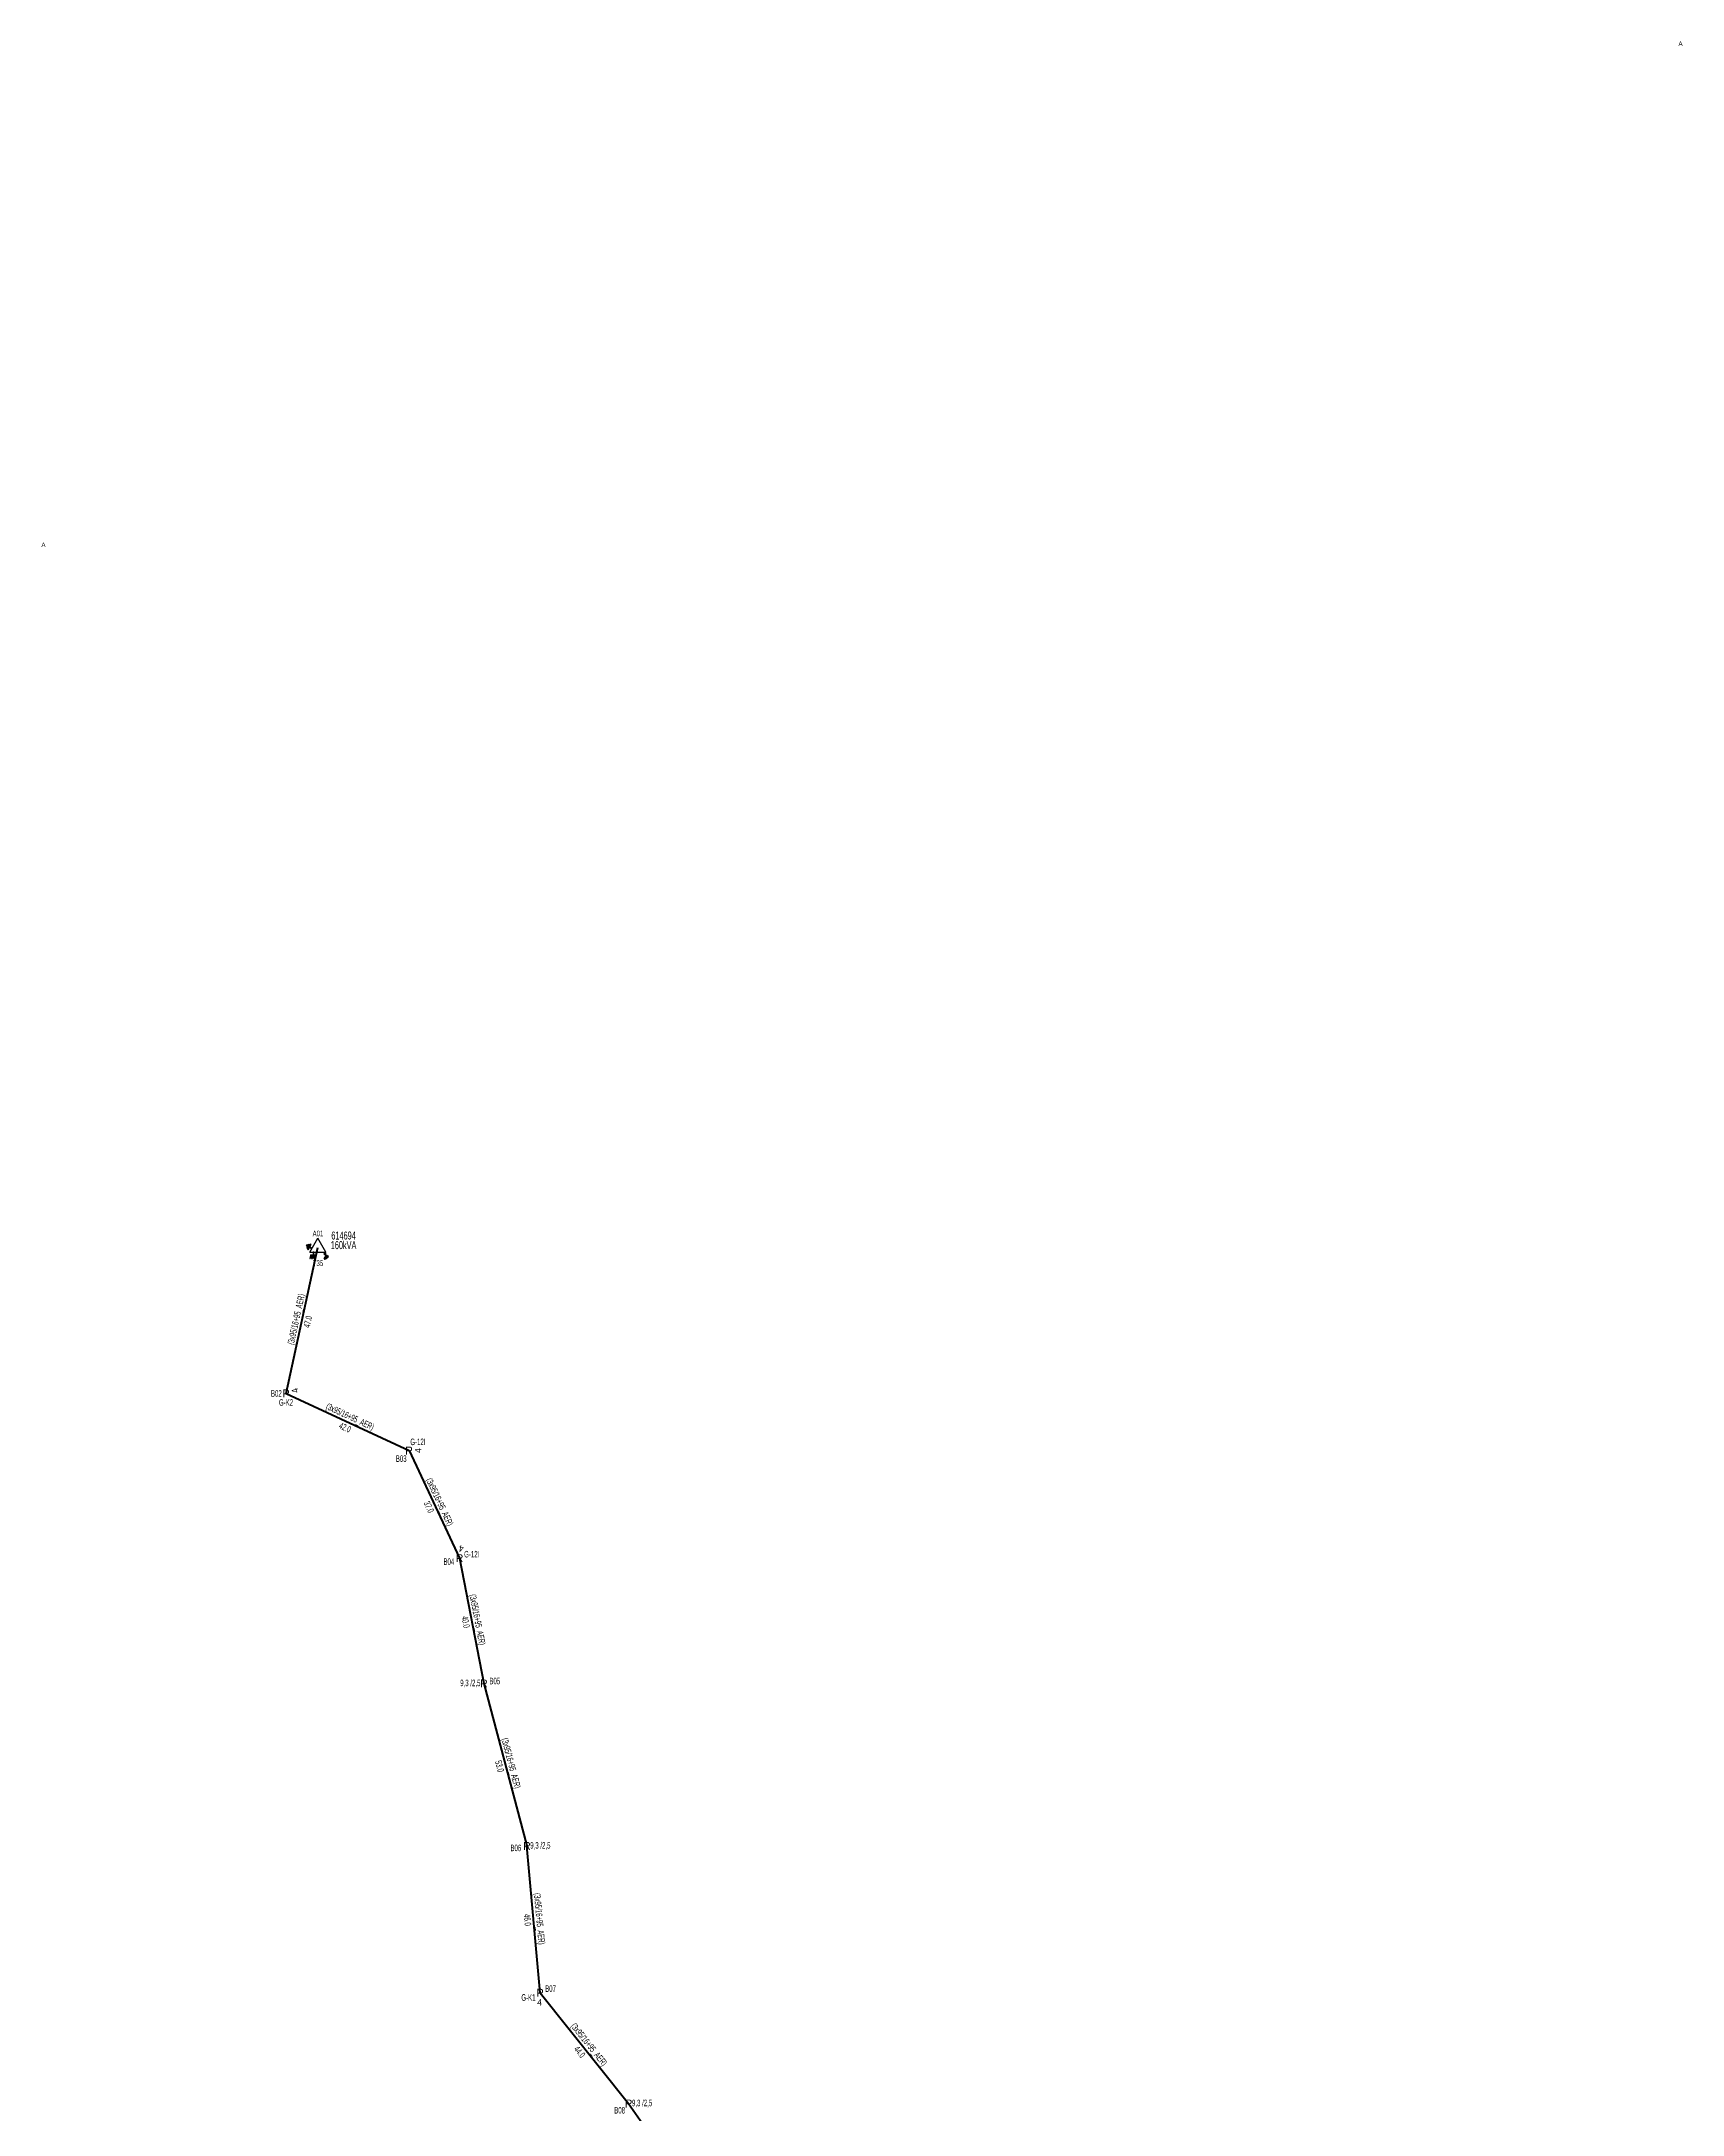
# Model space of a CAD drawing. Header units: millimetres. Extents: x 415467 to 419266, y 4041401 to 4045614.
# Drawn here: x 418311 to 418823, y 4044965 to 4045614 of the extents above; entities that cross this region are included whole.
import ezdxf
from ezdxf.enums import TextEntityAlignment as Align

# ---------------------------------------------------------------- set-up
doc = ezdxf.new("R2010")
doc.units = ezdxf.units.MM
for name, color, linetype, lineweight in [('DIREK_AG_MEVCUT', 120, 'Continuous', 25), ('HAT_AG_HAVAI_MEVCUT', 126, 'Continuous', 50), ('NODE_OG_MEVCUT', 5, 'Continuous', 25), ('TRAFO_MEVCUT', 5, 'Continuous', 30), ('TRAFO_TADILAT_BYSK', 5, 'Continuous', 30)]:
    doc.layers.add(name, color=color, linetype=linetype, lineweight=lineweight)
doc.styles.add('Direk', font='B_CAD')
doc.styles.get("Standard").update_dxf_attribs({"font": 'Arial'})

# ---------------------------------------------------------------- blocks, each defined once
blk = doc.blocks.new('MEV_DIREK')
h = blk.add_hatch(color=32)
h.paths.add_polyline_path([(-2.14, 0.97), (-2.35, 1.09), (-3.31, -0.55), (-3.09, -0.67), (-2.67, 0.06), (-1.89, -0.39), (-1.79, -0.22), (-2.56, 0.23)])
h.paths.add_polyline_path([(-3.46, -0.17), (-3.33, -0.25), (-2.61, 0.99), (-2.74, 1.06)])
h.paths.add_polyline_path([(-3.54, 0.29), (-3.41, 0.22), (-3.05, 0.82), (-3.18, 0.9)])
h.paths.add_polyline_path([(-3.58, 0.81), (-3.66, 0.68), (-3.53, 0.61), (-3.45, 0.74)])
h.paths.add_polyline_path([(-1.51, -2.34), (-2.26, -2.33), (-2.52, -3.47), (-2.42, -3.47), (-2.21, -2.53), (-1.91, -2.54), (-2.12, -3.47), (-2.02, -3.47), (-1.81, -2.54), (-1.51, -2.54), (-1.72, -3.47), (-1.62, -3.48), (-1.41, -2.54), (-1.11, -2.54), (-1.32, -3.48), (-1.22, -3.48), (-1.01, -2.54), (-0.71, -2.55), (-0.92, -3.48), (-0.82, -3.48), (-0.56, -2.35), (-1.31, -2.34), (-1.31, -1.44), (-1.51, -1.44)])
at = {"layer": 'TRAFO_MEVCUT'}
for points in [[(2.35, -1.57), (2.12, -1.92), (2.08, -1.44), (1.94, -1.44), (2.01, -2.32), (2.25, -1.96), (2.31, -2.67), (2.1, -2.67), (2.39, -2.87), (2.4, -2.86), (2.64, -2.49), (2.45, -2.63)], [(2.35, -1.57), (2.12, -1.92), (2.08, -1.44), (1.94, -1.44), (2.01, -2.32), (2.25, -1.96), (2.31, -2.67), (2.1, -2.67), (2.39, -2.87), (1.98, -3.19), (2.2, -3.79), (2.26, -3.74), (2.08, -3.26), (2.26, -3.13), (2.44, -3.6), (2.49, -3.56), (2.32, -3.08), (2.49, -2.94), (2.67, -3.42), (2.73, -3.38), (2.55, -2.9), (2.73, -2.76), (2.91, -3.24), (2.97, -3.2), (2.79, -2.72), (2.97, -2.58), (3.15, -3.06), (3.21, -3.01), (2.98, -2.42), (2.4, -2.86), (2.64, -2.49), (2.45, -2.63)], [(2.97, -2.58), (3.15, -3.06), (3.21, -3.01), (2.98, -2.42), (2.4, -2.86), (2.64, -2.49), (2.45, -2.63), (2.35, -1.57), (2.12, -1.92), (2.08, -1.44), (1.94, -1.44), (2.01, -2.32), (2.25, -1.96), (2.31, -2.67), (2.1, -2.67), (2.39, -2.87), (1.98, -3.19), (2.2, -3.79), (2.26, -3.74), (2.08, -3.26), (2.26, -3.13), (2.44, -3.6), (2.49, -3.56), (2.32, -3.08), (2.49, -2.94), (2.67, -3.42), (2.73, -3.38), (2.55, -2.9), (2.73, -2.76), (2.91, -3.24), (2.97, -3.2), (2.79, -2.72)]]:
    blk.add_hatch(color=32, dxfattribs=at).paths.add_polyline_path(points)
at = {"layer": 'TRAFO_MEVCUT', "linetype": 'Continuous'}
for p, q in [((-2.5, -1.44), (0, 2.89)), ((2.5, -1.44), (0, 2.89)), ((-2.5, -1.44), (2.5, -1.44))]:
    blk.add_line(p, q, dxfattribs=at)
at = {"layer": 'TRAFO_MEVCUT', "color": 32, "flags": 128}
blk.add_lwpolyline([(1.94, -1.44), (2.08, -1.44), (2.12, -1.92), (2.35, -1.57), (2.45, -2.63), (2.64, -2.49), (2.4, -2.86), (2.98, -2.42), (3.21, -3.01), (3.15, -3.06), (2.97, -2.58), (2.79, -2.72), (2.97, -3.2), (2.91, -3.24), (2.73, -2.76), (2.55, -2.9), (2.73, -3.38), (2.67, -3.42), (2.49, -2.94), (2.32, -3.08), (2.49, -3.56), (2.44, -3.6), (2.26, -3.13), (2.08, -3.26), (2.26, -3.74), (2.2, -3.79), (1.98, -3.19), (2.39, -2.87), (2.1, -2.67), (2.31, -2.67), (2.25, -1.96), (2.01, -2.32), (1.94, -1.44)], dxfattribs=at)
at = {"layer": 'TRAFO_TADILAT_BYSK', "color": 32, "flags": 128}
for points in [[(-3.53, 0.61), (-3.45, 0.74), (-3.58, 0.81), (-3.66, 0.68), (-3.53, 0.61)], [(-3.41, 0.22), (-3.05, 0.82), (-3.18, 0.9), (-3.54, 0.29), (-3.41, 0.22)], [(-3.33, -0.25), (-2.61, 0.99), (-2.74, 1.06), (-3.46, -0.17), (-3.33, -0.25)], [(-1.79, -0.22), (-2.56, 0.23), (-2.14, 0.97), (-2.35, 1.09), (-3.31, -0.55), (-3.09, -0.67), (-2.67, 0.06), (-1.89, -0.39), (-1.79, -0.22)], [(-1.31, -1.44), (-1.51, -1.44), (-1.51, -2.34), (-2.26, -2.33), (-2.52, -3.47), (-2.42, -3.47), (-2.21, -2.53), (-1.91, -2.54), (-2.12, -3.47), (-2.02, -3.47), (-1.81, -2.54), (-1.51, -2.54), (-1.72, -3.47), (-1.62, -3.48), (-1.41, -2.54), (-1.11, -2.54), (-1.32, -3.48), (-1.22, -3.48), (-1.01, -2.54), (-0.71, -2.55), (-0.92, -3.48), (-0.82, -3.48), (-0.56, -2.35), (-1.31, -2.34), (-1.31, -1.44)]]:
    blk.add_lwpolyline(points, dxfattribs=at)

msp = doc.modelspace()

# ---------------------------------------------------------------- linework, layer by layer
at = {"layer": 'HAT_AG_HAVAI_MEVCUT'}
for p, q in [((418387.068, 4045190.889), (418397.048, 4045236.501)), ((418387.068, 4045190.889), (418425.524038, 4045172.998951)), ((418425.524038, 4045172.998951), (418441.271331, 4045139.393586)), ((418441.271331, 4045139.393586), (418448.88342, 4045100.215167)), ((418448.88342, 4045100.215167), (418462.325971, 4045049.426624)), ((418466.479903, 4045003.532417), (418462.325971, 4045049.426624)), ((418466.479903, 4045003.532417), (418494.122665, 4044968.911348)), ((418494.122665, 4044968.911348), (418516.696205, 4044936.797345))]:
    msp.add_line(p, q, dxfattribs=at)

# ---------------------------------------------------------------- block references
at = {"layer": 'TRAFO_MEVCUT'}
msp.add_blockref('MEV_DIREK', (418397.048, 4045236.501), dxfattribs=at)

# ---------------------------------------------------------------- texts
at = {"layer": 'DIREK_AG_MEVCUT', "width": 0.53}
for s, p in [('B02', (418384.047675, 4045190.902438)), ('G-K2', (418387.067661, 4045188.079124)), ('G-12I', (418428.272666, 4045175.755233)), ('B03', (418423.052608, 4045170.520639)), ('B04', (418437.943604, 4045138.309044)), ('G-12I', (418445.101619, 4045140.641919)), ('9,3 /2,5', (418444.662468, 4045100.400585)), ('B05', (418452.294948, 4045100.99714)), ('B06', (418458.879127, 4045048.818953)), ('9,3 /2,5', (418466.544889, 4045049.612042)), ('B07', (418469.727592, 4045004.837222)), ('G-K1', (418462.817722, 4045002.061084)), ('B08', (418491.322106, 4044966.812093)), ('9,3 /2,5', (418498.341582, 4044969.096766))]:
    msp.add_text(s, height=2.05, dxfattribs=at).set_placement(p, align=Align.MIDDLE_CENTER)
at = {"layer": 'DIREK_AG_MEVCUT', "style": 'Direk'}
for s, p in [('P', (418387.068, 4045190.889)), ('R', (418425.524038, 4045172.998951)), ('R', (418441.271331, 4045139.393586)), ('R', (418448.88342, 4045100.215167)), ('R', (418462.325971, 4045049.426624)), ('P', (418466.479903, 4045003.532417)), ('R', (418494.122665, 4044968.911348))]:
    msp.add_text(s, height=2.5, dxfattribs=at).set_placement(p, align=Align.MIDDLE_CENTER)
at = {"layer": 'DIREK_AG_MEVCUT', "color": 32, "style": 'Direk'}
for rotation, p in [(107.289091, (418389.855687, 4045191.765492)), (90.572848, (418428.338563, 4045173.026946)), (169.192434, (418441.826744, 4045142.382926)), (356.166996, (418466.292726, 4045000.551834))]:
    msp.add_text('4', height=2, rotation=rotation, dxfattribs=at).set_placement(p, align=Align.MIDDLE_CENTER)
at = {"layer": 'HAT_AG_HAVAI_MEVCUT', "lineweight": 30, "width": 0.53}
for rotation, p in [(437.657764, (418391.227764, 4045213.876658)), (335.051784, (418406.654548, 4045182.714662)), (295.107535, (418434.16737, 4045156.55694)), (280.995175, (418445.911772, 4045119.966494)), (284.824925, (418456.426401, 4045075.038382)), (275.171807, (418465.249477, 4045026.556141)), (308.605181, (418480.965528, 4044986.75224))]:
    msp.add_text('(3x95/16+95_AER)', height=2.05, rotation=rotation, dxfattribs=at).set_placement(p, align=Align.CENTER)
for s, rotation, p in [('47.0', 437.657764, (418392.888474, 4045213.513282)), ('42.0', 335.051784, (418405.93749, 4045181.17329)), ('37.0', 295.107535, (418432.627998, 4045155.835598)), ('40.0', 280.995175, (418444.242979, 4045119.642259)), ('53.0', 284.824925, (418454.782991, 4045074.603409)), ('46.0', 275.171807, (418463.556397, 4045026.402899)), ('44.0', 308.605181, (418479.637039, 4044985.691524))]:
    msp.add_text(s, height=2.05, rotation=rotation, dxfattribs=at).set_placement(p, align=Align.TOP_CENTER)
at = {"layer": 'NODE_OG_MEVCUT', "style": 'Direk'}
for p in [(418822.853364, 4045612.826056), (418311.257997, 4045456.177172)]:
    msp.add_text('A', height=1.4, dxfattribs=at).set_placement(p, align=Align.MIDDLE_CENTER)
at = {"layer": 'TRAFO_MEVCUT', "width": 0.6}
for s, height, p in [('A01', 1.8, (418397.048, 4045240.001)), ('614694', 2.5, (418405.048, 4045239.001)), ('160kVA', 2.5, (418405.048, 4045236.001))]:
    msp.add_text(s, height=height, dxfattribs=at).set_placement(p, align=Align.CENTER)
msp.add_text('T35', height=1.8, dxfattribs=at).set_placement((418397.048, 4045232.501), align=Align.TOP_CENTER)

doc.saveas('drawing.dxf')
